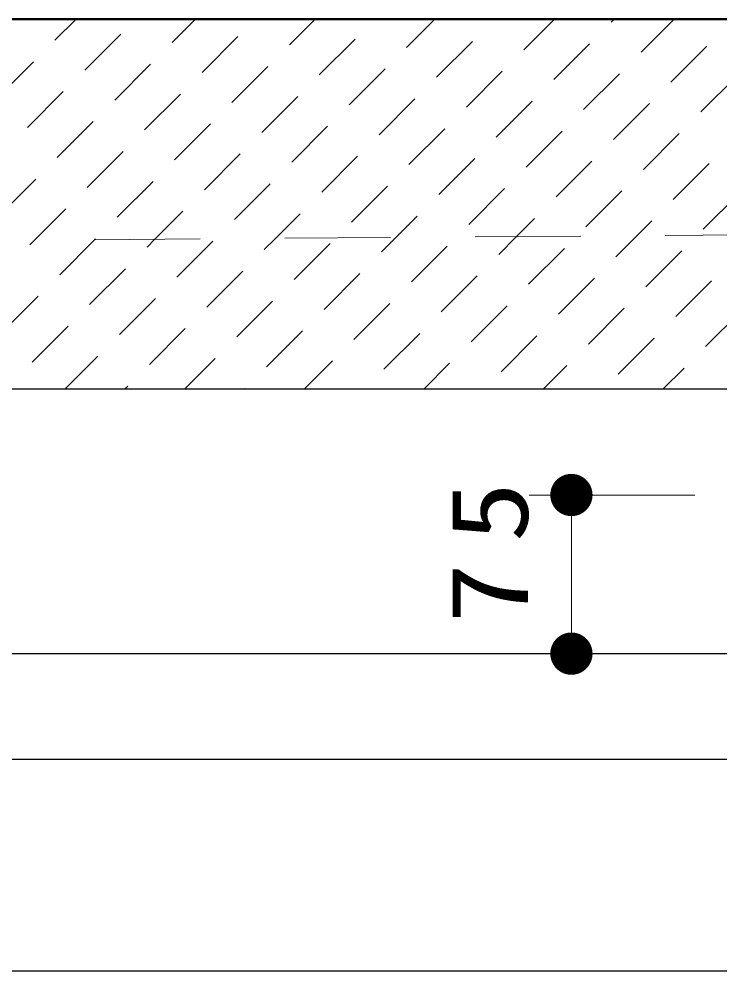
# Model space of a CAD drawing. Units: millimetres on the paper, scale 1:20. Extents: x -385 to 0, y -5 to 267.
# Drawn here: x -282.9 to -266.33, y 86.27 to 108.77 of the extents above; entities that cross this region are included whole.
import ezdxf

# ---------------------------------------------------------------- set-up
doc = ezdxf.new("R2010")
doc.units = ezdxf.units.MM
doc.linetypes.add('USER1', pattern=[4.5, 2.5, -2])
doc.layers.add('LY_1', color=7, linetype='Continuous', lineweight=13)
doc.styles.add('ＭＳ ゴシック', font='')
doc.styles.get('ＭＳ ゴシック').set_extended_font_data('MS Gothic')

# ---------------------------------------------------------------- blocks, each defined once
blk = doc.blocks.new('filled_dot')
at = {"color": 0, "linetype": 'Continuous', "lineweight": -2, "const_width": 1.25}
blk.add_lwpolyline([(-0.625, 0, 1), (0.625, 0, 1)], format="xyb", close=True, dxfattribs=at)

msp = doc.modelspace()

# ---------------------------------------------------------------- linework, layer by layer
at = {"layer": 'LY_1', "color": 140, "lineweight": 50}
msp.add_line((-344.617, 108.772), (-244.617, 108.772), dxfattribs=at)
at = {"layer": 'LY_1'}
for p, q in [((-282.051, 108.272), (-281.551, 108.772)), ((-279.279, 108.216), (-278.723, 108.772)), ((-276.507, 108.159), (-275.895, 108.772)), ((-273.735, 108.102), (-273.066, 108.772)), ((-271.67, 108.753), (-271.652, 108.772)), ((-270.963, 108.046), (-270.238, 108.772)), ((-268.899, 108.696), (-268.823, 108.772)), ((-268.191, 107.989), (-267.409, 108.772)), ((-281.344, 107.565), (-280.495, 108.414)), ((-278.572, 107.509), (-277.723, 108.357)), ((-275.8, 107.452), (-274.951, 108.3)), ((-273.028, 107.395), (-272.18, 108.244)), ((-270.256, 107.339), (-269.408, 108.187)), ((-267.484, 107.282), (-266.636, 108.131)), ((-283.408, 106.915), (-282.56, 107.763)), ((-280.637, 106.858), (-279.788, 107.707)), ((-277.865, 106.801), (-277.016, 107.65)), ((-275.093, 106.745), (-274.244, 107.593)), ((-272.321, 106.688), (-271.472, 107.537)), ((-269.549, 106.632), (-268.701, 107.48)), ((-266.777, 106.575), (-265.929, 107.424)), ((-282.701, 106.207), (-281.853, 107.056)), ((-279.929, 106.151), (-279.081, 106.999)), ((-277.158, 106.094), (-276.309, 106.943)), ((-274.386, 106.038), (-273.537, 106.886)), ((-271.614, 105.981), (-270.765, 106.83)), ((-268.842, 105.925), (-267.993, 106.773)), ((-281.994, 105.5), (-281.146, 106.349)), ((-279.222, 105.444), (-278.374, 106.292)), ((-276.45, 105.387), (-275.602, 106.236)), ((-273.679, 105.331), (-272.83, 106.179)), ((-270.907, 105.274), (-270.058, 106.123)), ((-268.135, 105.217), (-267.286, 106.066)), ((-281.287, 104.793), (-280.439, 105.642)), ((-278.515, 104.737), (-277.667, 105.585)), ((-275.743, 104.68), (-274.895, 105.529)), ((-272.972, 104.624), (-272.123, 105.472)), ((-270.2, 104.567), (-269.351, 105.415)), ((-267.428, 104.51), (-266.579, 105.359)), ((-283.352, 104.143), (-282.503, 104.991)), ((-280.58, 104.086), (-279.731, 104.935)), ((-277.808, 104.03), (-276.96, 104.878)), ((-275.036, 103.973), (-274.188, 104.822)), ((-272.264, 103.916), (-271.416, 104.765)), ((-269.493, 103.86), (-268.644, 104.708)), ((-266.721, 103.803), (-265.872, 104.652)), ((-282.536, 103.545), (-281.796, 104.284)), ((-279.686, 103.566), (-279.024, 104.228)), ((-276.836, 103.587), (-276.252, 104.171)), ((-273.987, 103.608), (-273.481, 104.114)), ((-271.137, 103.63), (-270.709, 104.058)), ((-268.287, 103.651), (-267.937, 104.001)), ((-282.645, 103.436), (-282.536, 103.545)), ((-281.938, 102.728), (-281.111, 103.555)), ((-281.111, 103.555), (-281.089, 103.577)), ((-279.873, 103.379), (-279.686, 103.566)), ((-279.166, 102.672), (-278.317, 103.52)), ((-277.101, 103.322), (-276.836, 103.587)), ((-274.329, 103.266), (-273.987, 103.608)), ((-271.557, 103.209), (-271.137, 103.63)), ((-268.785, 103.153), (-268.287, 103.651)), ((-276.394, 102.615), (-275.545, 103.464)), ((-273.622, 102.559), (-272.774, 103.407)), ((-270.85, 102.502), (-270.002, 103.351)), ((-268.078, 102.446), (-267.23, 103.294)), ((-281.231, 102.021), (-280.382, 102.87)), ((-278.459, 101.965), (-277.61, 102.813)), ((-275.687, 101.908), (-274.838, 102.757)), ((-272.915, 101.852), (-272.066, 102.7)), ((-270.143, 101.795), (-269.295, 102.644)), ((-267.371, 101.739), (-266.523, 102.587)), ((-283.295, 101.371), (-282.447, 102.219)), ((-280.523, 101.314), (-279.675, 102.163)), ((-277.752, 101.258), (-276.903, 102.106)), ((-274.98, 101.201), (-274.131, 102.05)), ((-272.208, 101.145), (-271.359, 101.993)), ((-269.436, 101.088), (-268.587, 101.937)), ((-266.664, 101.031), (-265.816, 101.88)), ((-282.588, 100.664), (-281.74, 101.512)), ((-279.816, 100.607), (-278.968, 101.456)), ((-277.044, 100.551), (-276.196, 101.399)), ((-274.273, 100.494), (-273.424, 101.343)), ((-271.501, 100.437), (-270.652, 101.286)), ((-268.729, 100.381), (-267.88, 101.229)), ((-281.816, 100.022), (-281.033, 100.805)), ((-278.988, 100.022), (-278.261, 100.749)), ((-276.159, 100.022), (-275.489, 100.692)), ((-273.331, 100.022), (-272.717, 100.635)), ((-270.502, 100.022), (-269.945, 100.579)), ((-267.674, 100.022), (-267.173, 100.522)), ((-280.402, 100.022), (-280.325, 100.098)), ((-277.573, 100.022), (-277.554, 100.041)), ((-266.917, 97.522), (-270.838, 97.522)), ((-269.838, 93.772), (-269.838, 97.522))]:
    msp.add_line(p, q, dxfattribs=at)
at = {"layer": 'LY_1', "color": 253, "linetype": 'USER1'}
msp.add_line((-285.617, 103.522), (-252.117, 103.772), dxfattribs=at)
at = {"layer": 'LY_1', "lineweight": 25}
msp.add_line((-244.617, 100.022), (-344.617, 100.022), dxfattribs=at)
at = {"layer": 'LY_1', "color": 253, "lineweight": 25}
for p, q in [((-344.617, 93.772), (-244.617, 93.772)), ((-242.117, 91.272), (-347.117, 91.272)), ((-347.117, 86.272), (-242.117, 86.272))]:
    msp.add_line(p, q, dxfattribs=at)

# ---------------------------------------------------------------- block references
at = {"layer": 'LY_1', "xscale": 0.4, "yscale": 0.4}
for p, rotation in [((-269.838, 97.522), 270), ((-269.838, 93.772), 90)]:
    msp.add_blockref('filled_dot', p, dxfattribs=dict(at, rotation=rotation))

# ---------------------------------------------------------------- texts
at = {"layer": 'LY_1', "insert": (-270.838, 96.403), "char_height": 1.833, "attachment_point": 8, "rotation": 90, "style": 'ＭＳ ゴシック'}
msp.add_mtext('\\T1.34;\\W1.15;75', dxfattribs=at)

doc.saveas('drawing.dxf')
